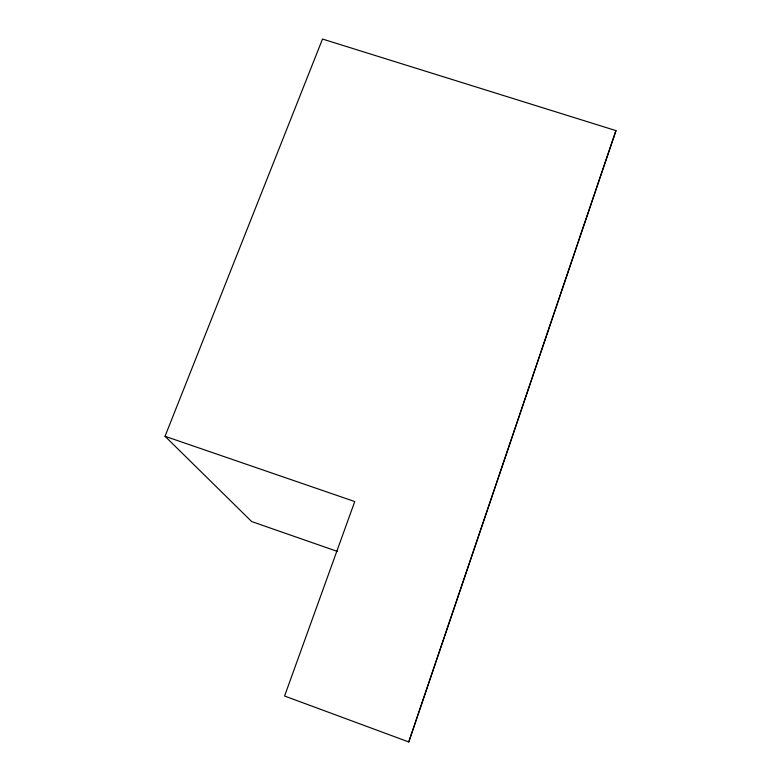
<?xml version="1.0" encoding="UTF-8"?>
<svg xmlns="http://www.w3.org/2000/svg" width="781" height="781" viewBox="0 0 781 781"><rect width="100%" height="100%" fill="white"/><g stroke="black" fill="none" stroke-linecap="round" stroke-linejoin="round"><path stroke-width="1.17" d="M165.035 436.286L354.759 501.548L284.577 696.017L408.766 741.95L615.965 130.622L322.514 39.05L165.035 436.286L251.667 521.552L337.353 551.415M408.766 741.95L615.965 130.622"/></g></svg>
